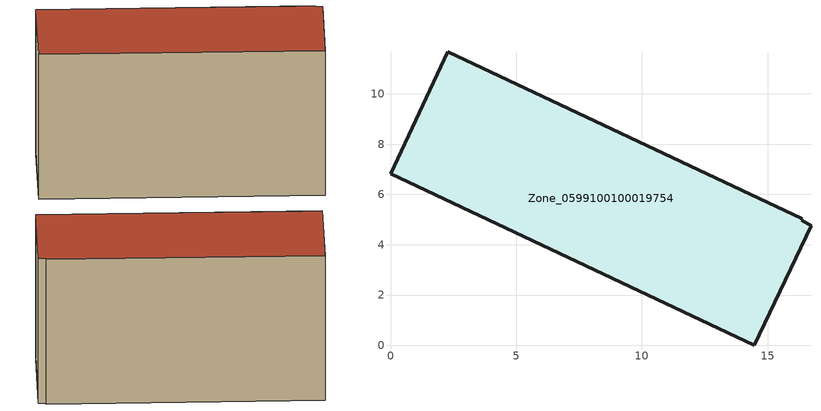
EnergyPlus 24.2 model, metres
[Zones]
Zone_0599100100019754
 floor ground (C_G): 16.38,5.04 16.36,4.97 16.73,4.75 14.47,0 0,6.83 2.29,11.68 z4.17
 wall outside (C_F): 16.38,5.04 2.29,11.68 0,6.83 14.47,0 16.73,4.75 16.36,4.97 16.38,5.04 z4.17:13.31
 roof outside (C_R): 16.36,4.97 16.38,5.04 2.29,11.68 0,6.83 14.47,0 16.73,4.75 z13.31
[BUILDING]
Pand.0599100100019754: North Axis=0; Terrain=City; Loads Convergence Tolerance Value=0.04; Temperature Convergence Tolerance Value=0.4; Solar Distribution=FullExterior; Maximum Number of Warmup Days=25; Minimum Number of Warmup Days=1
[Site:Location]
Rotterdam.The.Hague.AP_ZH_NLD Design_Conditions: Latitude=51.96; Longitude=4.45; Time Zone=1; Elevation=-4.5
[SITE:GROUNDTEMPERATURE:BUILDINGSURFACE]
18, 18, 18, 18, 18, 18, 18, 18, 18, 18, 18, 18
[MATERIAL] Thermal Absorptance=0.9; Solar Absorptance=0.7; Visible Absorptance=0.7
Name | Roughness | Thickness | Conductivity | Density | Specific Heat
G.TI.2015-2018 | MediumSmooth | 0.15 | 0.0428571 | 540 | 1210
F.TI.2015-2018 | Rough | 0.3 | 0.0666667 | 1920 | 840
R.TI.2015-2018 | MediumRough | 0.2 | 0.0333333 | 1500 | 1000
[CONSTRUCTION]
C_G: G.TI.2015-2018
C_F: F.TI.2015-2018
C_R: R.TI.2015-2018
[ZONE]
Zone_0599100100019754: Type=1; Multiplier=1; Ceiling Height=Autocalculate; Volume=Autocalculate; Floor Area=autocalculate; Part of Total Floor Area=Yes
[ZONEINFILTRATION:DESIGNFLOWRATE]
Infil_Zone_0599100100019754: Zone or ZoneList or Space or SpaceList=Zone_0599100100019754; Schedule=AlwaysOn; Design Flow Rate Calculation Method=Flow/Area; Flow Rate per Floor Area=0.0015; Constant Term Coefficient=1; Temperature Term Coefficient=0; Velocity Term Coefficient=0; Velocity Squared Term Coefficient=0
[HVACTEMPLATE:ZONE:IDEALLOADSAIRSYSTEM]
Zone_0599100100019754: Maximum Heating Supply Air Temperature=50; Minimum Cooling Supply Air Temperature=13; Maximum Heating Supply Air Humidity Ratio=0.0156; Minimum Cooling Supply Air Humidity Ratio=0.0077; Heating Limit=NoLimit; Cooling Limit=NoLimit; Dehumidification Control Type=ConstantSensibleHeatRatio; Cooling Sensible Heat Ratio=0.7; Dehumidification Setpoint=60; Humidification Control Type=None; Humidification Setpoint=30; Outdoor Air Method=None; Outdoor Air Flow Rate per Person=0.00944; Outdoor Air Flow Rate per Zone Floor Area=0; Outdoor Air Flow Rate per Zone=0; Demand Controlled Ventilation Type=None; Outdoor Air Economizer Type=NoEconomizer; Heat Recovery Type=None; Sensible Heat Recovery Effectiveness=0.7; Latent Heat Recovery Effectiveness=0.65
[ZONECONTROL:THERMOSTAT]
ThermostatControl_Zone_0599100100019754: Zone or ZoneList=Zone_0599100100019754; Control Type Schedule=DualSetpointControlType; Control 1=Thermostat_Zone_0599100100019754; Temperature Difference Between Cutout And Setpoint=0
[THERMOSTATSETPOINT:DUALSETPOINT]
Thermostat_Zone_0599100100019754: Heating Setpoint Temperature Schedule=HeatingSetpoint_Zone_0599100100019754; Cooling Setpoint Temperature Schedule=CoolingSetpoint_Zone_0599100100019754
[SCHEDULE:COMPACT]
HeatingSetpoint_Zone_0599100100019754: Through: 12/31, For: AllDays, Until: 24:00, 21
CoolingSetpoint_Zone_0599100100019754: Through: 12/31, For: AllDays, Until: 24:00, 24
DualSetpointControlType: Through: 12/31, For: AllDays, Until: 24:00, 4
AlwaysOn: Through: 12/31, For: AllDays, Until: 24:00, 1
